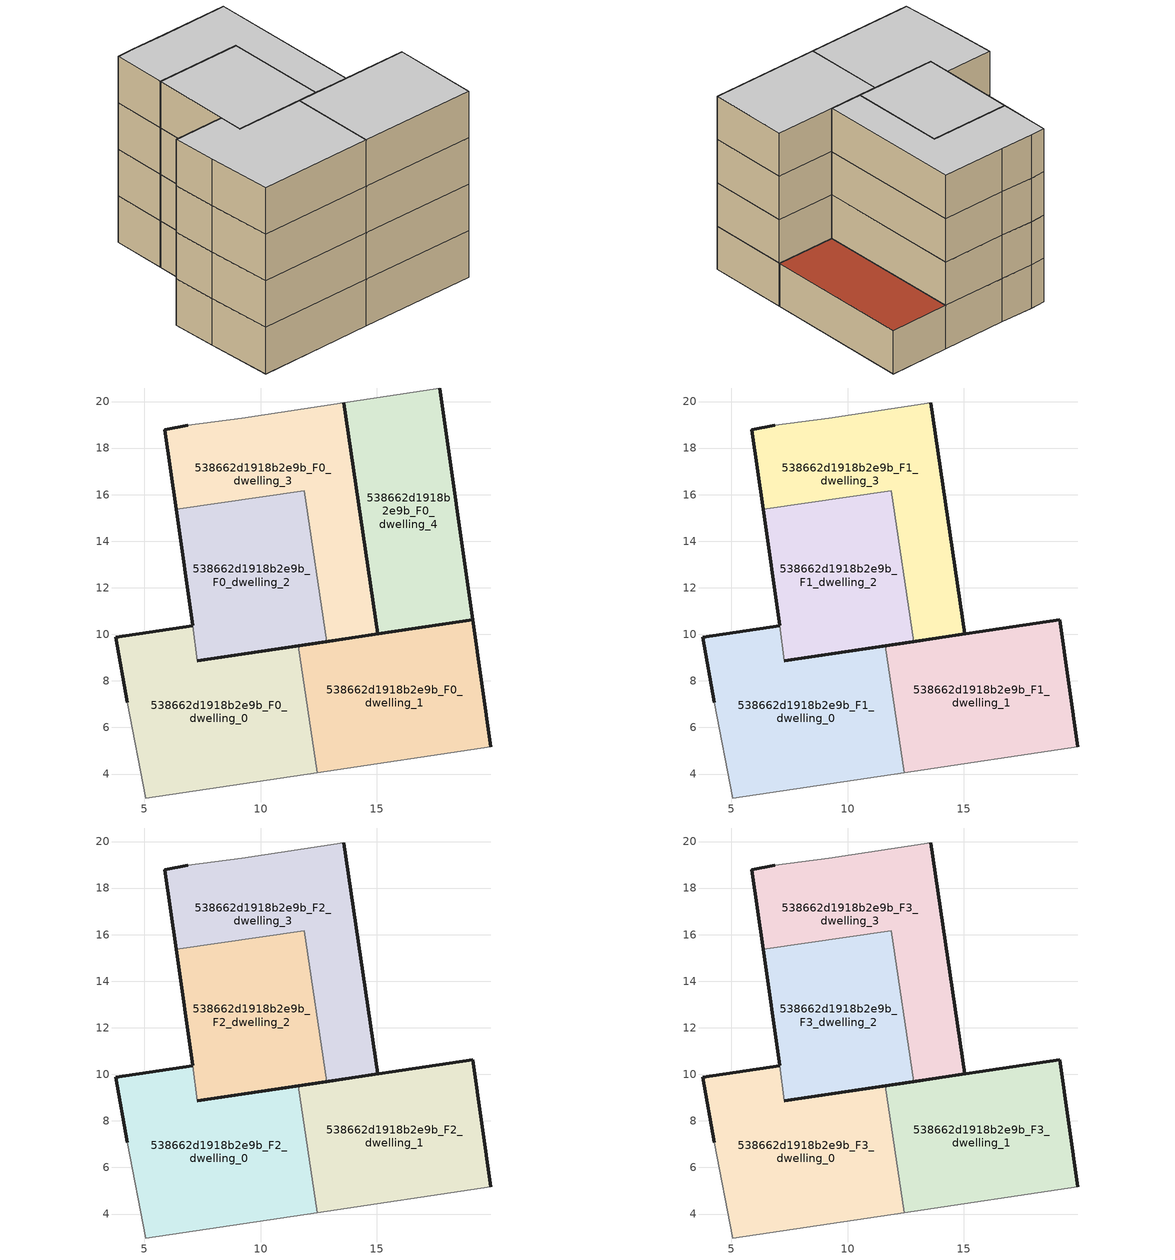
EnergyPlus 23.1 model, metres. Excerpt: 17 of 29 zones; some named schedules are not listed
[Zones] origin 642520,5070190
538662d1918b2e9b_F0_dwelling_0
 floor ground (EU_floor_Construction): 12.43,4.06 11.62,9.51 7.29,8.87 7.08,10.38 3.78,9.88 4.28,7.07 5.08,2.97 z0
 wall outside (EU_wall_Construction): 7.29,8.87 11.62,9.51 / 4.28,7.07 3.78,9.88 7.08,10.38 z0:3
 wall adiabatic (EU_wall_Construction): 12.43,4.06 5.08,2.97 4.28,7.07 z0:3
 wall to 538662d1918b2e9b_F0_dwelling_2 (EU_wall_Construction): 7.08,10.38 7.29,8.87 z0:3
 wall to 538662d1918b2e9b_F0_dwelling_1 (EU_wall_Construction): 11.62,9.51 12.43,4.06 z0:3
538662d1918b2e9b_F0_dwelling_1
 floor ground (EU_floor_Construction): 19.89,5.17 19.11,10.62 11.62,9.51 12.43,4.06 z0
 wall outside (EU_wall_Construction): 11.62,9.51 19.11,10.62 19.89,5.17 z0:3
 wall adiabatic (EU_wall_Construction): 19.89,5.17 12.43,4.06 z0:3
538662d1918b2e9b_F0_dwelling_2
 floor ground (EU_floor_Construction): 12.84,9.69 11.89,16.18 6.39,15.36 7.08,10.38 7.29,8.87 7.3,8.87 z0
 wall outside (EU_wall_Construction): 7.08,10.38 6.39,15.36 / 12.84,9.69 7.3,8.87 7.29,8.87 z0:3
 wall to 538662d1918b2e9b_F0_dwelling_3 (EU_wall_Construction): 6.38,15.36 11.89,16.18 12.84,9.69 z0:3
538662d1918b2e9b_F0_dwelling_3
 floor ground (EU_floor_Construction): 15.04,10.02 13.57,19.95 9.19,19.28 6.88,18.98 5.88,18.78 6.38,15.38 6.39,15.36 11.89,16.18 12.84,9.69 z0
 wall outside (EU_wall_Construction): 6.39,15.36 6.38,15.38 5.88,18.78 6.88,18.98 / 13.57,19.95 15.04,10.02 12.84,9.69 z0:3
 wall adiabatic (EU_wall_Construction): 6.88,18.98 9.19,19.28 13.57,19.95 z0:3
538662d1918b2e9b_F0_dwelling_4
 floor ground (EU_floor_Construction): 19.11,10.62 17.69,20.58 13.57,19.95 15.04,10.02 z0
 wall outside (EU_wall_Construction): 17.69,20.58 19.11,10.62 15.04,10.02 13.57,19.95 z0:3
 wall adiabatic (EU_wall_Construction): 13.57,19.95 17.69,20.58 z0:3
 roof outside (EU_roof_Construction): 17.69,20.58 19.11,10.62 15.04,10.02 13.57,19.95 z3
538662d1918b2e9b_F1_dwelling_0
 floor to 538662d1918b2e9b_F0_dwelling_0 (EU_floor_Construction): 12.43,4.06 11.62,9.51 7.29,8.87 7.08,10.38 3.78,9.88 4.28,7.07 5.08,2.97 z3
 wall outside (EU_wall_Construction): 7.29,8.87 11.62,9.51 / 4.28,7.07 3.78,9.88 7.08,10.38 z3:6
 wall adiabatic (EU_wall_Construction): 12.43,4.06 5.08,2.97 4.28,7.07 z3:6
 wall to 538662d1918b2e9b_F1_dwelling_2 (EU_wall_Construction): 7.08,10.38 7.29,8.87 z3:6
 wall to 538662d1918b2e9b_F1_dwelling_1 (EU_wall_Construction): 11.62,9.51 12.43,4.06 z3:6
538662d1918b2e9b_F1_dwelling_1
 floor to 538662d1918b2e9b_F0_dwelling_1 (EU_floor_Construction): 19.89,5.17 19.11,10.62 11.62,9.51 12.43,4.06 z3
 wall outside (EU_wall_Construction): 11.62,9.51 19.11,10.62 19.89,5.17 z3:6
 wall adiabatic (EU_wall_Construction): 19.89,5.17 12.43,4.06 z3:6
538662d1918b2e9b_F1_dwelling_2
 floor to 538662d1918b2e9b_F0_dwelling_2 (EU_floor_Construction): 12.84,9.69 11.89,16.18 6.38,15.36 7.08,10.38 7.29,8.87 7.3,8.87 z3
 wall outside (EU_wall_Construction): 7.08,10.38 6.39,15.36 / 12.84,9.69 7.3,8.87 7.29,8.87 z3:6
 wall to 538662d1918b2e9b_F1_dwelling_3 (EU_wall_Construction): 6.38,15.36 11.89,16.18 12.84,9.69 z3:6
538662d1918b2e9b_F1_dwelling_3
 floor to 538662d1918b2e9b_F0_dwelling_3 (EU_floor_Construction): 15.04,10.02 13.57,19.95 9.19,19.28 6.88,18.98 5.88,18.78 6.38,15.38 6.38,15.36 11.89,16.18 12.84,9.69 z3
 wall outside (EU_wall_Construction): 6.39,15.36 6.38,15.38 5.88,18.78 6.88,18.98 / 13.57,19.95 15.04,10.02 12.84,9.69 z3:6
 wall adiabatic (EU_wall_Construction): 6.88,18.98 9.19,19.28 13.57,19.95 z3:6
538662d1918b2e9b_F2_dwelling_0
 floor to 538662d1918b2e9b_F1_dwelling_0 (EU_floor_Construction): 12.43,4.06 11.62,9.51 7.29,8.87 7.08,10.38 3.78,9.88 4.28,7.07 5.08,2.97 z6
 wall outside (EU_wall_Construction): 7.29,8.87 11.62,9.51 / 4.28,7.07 3.78,9.88 7.08,10.38 z6:9
 wall adiabatic (EU_wall_Construction): 12.43,4.06 5.08,2.97 4.28,7.07 z6:9
 wall to 538662d1918b2e9b_F2_dwelling_2 (EU_wall_Construction): 7.08,10.38 7.29,8.87 z6:9
 wall to 538662d1918b2e9b_F2_dwelling_1 (EU_wall_Construction): 11.62,9.51 12.43,4.06 z6:9
538662d1918b2e9b_F2_dwelling_1
 floor to 538662d1918b2e9b_F1_dwelling_1 (EU_floor_Construction): 19.89,5.17 19.11,10.62 11.62,9.51 12.43,4.06 z6
 wall outside (EU_wall_Construction): 11.62,9.51 19.11,10.62 19.89,5.17 z6:9
 wall adiabatic (EU_wall_Construction): 19.89,5.17 12.43,4.06 z6:9
538662d1918b2e9b_F2_dwelling_2
 floor to 538662d1918b2e9b_F1_dwelling_2 (EU_floor_Construction): 12.84,9.69 11.89,16.18 6.38,15.36 7.08,10.38 7.29,8.87 7.3,8.87 z6
 wall outside (EU_wall_Construction): 7.08,10.38 6.39,15.36 / 12.84,9.69 7.3,8.87 7.29,8.87 z6:9
 wall to 538662d1918b2e9b_F2_dwelling_3 (EU_wall_Construction): 6.38,15.36 11.89,16.18 12.84,9.69 z6:9
538662d1918b2e9b_F2_dwelling_3
 floor to 538662d1918b2e9b_F1_dwelling_3 (EU_floor_Construction): 15.04,10.02 13.57,19.95 9.19,19.28 6.88,18.98 5.88,18.78 6.38,15.38 6.38,15.36 11.89,16.18 12.84,9.69 z6
 wall outside (EU_wall_Construction): 6.39,15.36 6.38,15.38 5.88,18.78 6.88,18.98 / 13.57,19.95 15.04,10.02 12.84,9.69 z6:9
 wall adiabatic (EU_wall_Construction): 6.88,18.98 9.19,19.28 13.57,19.95 z6:9
538662d1918b2e9b_F3_dwelling_0
 floor to 538662d1918b2e9b_F2_dwelling_0 (EU_floor_Construction): 12.43,4.06 11.62,9.51 7.29,8.87 7.08,10.38 3.78,9.88 4.28,7.07 5.08,2.97 z9
 wall outside (EU_wall_Construction): 7.29,8.87 11.62,9.51 / 4.28,7.07 3.78,9.88 7.08,10.38 z9:12
 wall adiabatic (EU_wall_Construction): 12.43,4.06 5.08,2.97 4.28,7.07 z9:12
 wall to 538662d1918b2e9b_F3_dwelling_2 (EU_wall_Construction): 7.08,10.38 7.29,8.87 z9:12
 wall to 538662d1918b2e9b_F3_dwelling_1 (EU_wall_Construction): 11.62,9.51 12.43,4.06 z9:12
 ceiling to 538662d1918b2e9b_F4_dwelling_0 (EU_floor_Construction): 11.62,9.51 12.43,4.06 5.08,2.97 4.28,7.07 3.78,9.88 7.08,10.38 7.29,8.87 z12
538662d1918b2e9b_F3_dwelling_1
 floor to 538662d1918b2e9b_F2_dwelling_1 (EU_floor_Construction): 19.89,5.17 19.11,10.62 11.62,9.51 12.43,4.06 z9
 wall outside (EU_wall_Construction): 11.62,9.51 19.11,10.62 19.89,5.17 z9:12
 wall adiabatic (EU_wall_Construction): 19.89,5.17 12.43,4.06 z9:12
 ceiling to 538662d1918b2e9b_F4_dwelling_1 (EU_floor_Construction): 19.11,10.62 19.89,5.17 12.43,4.06 11.62,9.51 z12
538662d1918b2e9b_F3_dwelling_2
 floor to 538662d1918b2e9b_F2_dwelling_2 (EU_floor_Construction): 12.84,9.69 11.89,16.18 6.38,15.36 7.08,10.38 7.29,8.87 7.3,8.87 z9
 wall outside (EU_wall_Construction): 7.08,10.38 6.39,15.36 / 12.84,9.69 7.3,8.87 7.29,8.87 z9:12
 wall to 538662d1918b2e9b_F3_dwelling_3 (EU_wall_Construction): 6.38,15.36 11.89,16.18 12.84,9.69 z9:12
 ceiling to 538662d1918b2e9b_F4_dwelling_2 (EU_floor_Construction): 11.89,16.18 12.84,9.69 7.3,8.87 7.29,8.87 7.08,10.38 6.38,15.36 z12
538662d1918b2e9b_F3_dwelling_3
 floor to 538662d1918b2e9b_F2_dwelling_3 (EU_floor_Construction): 15.04,10.02 13.57,19.95 9.19,19.28 6.88,18.98 5.88,18.78 6.38,15.38 6.38,15.36 11.89,16.18 12.84,9.69 z9
 wall outside (EU_wall_Construction): 6.39,15.36 6.38,15.38 5.88,18.78 6.88,18.98 / 13.57,19.95 15.04,10.02 12.84,9.69 z9:12
 wall adiabatic (EU_wall_Construction): 6.88,18.98 9.19,19.28 13.57,19.95 z9:12
 ceiling to 538662d1918b2e9b_F4_dwelling_3 (EU_floor_Construction): 13.57,19.95 15.04,10.02 12.84,9.69 11.89,16.18 6.38,15.36 6.38,15.38 5.88,18.78 6.88,18.98 9.19,19.28 z12
[Building]
EU S2 Campaign: North Axis=0; Terrain=City; Solar Distribution=FullExterior
[Site:Location]
Lyon-Bron: Latitude=45.75; Longitude=5; Time Zone=1; Elevation=198
[SizingPeriod:WeatherFileDays]
AnnualSizingPeriod: Begin Month=1; Begin Day of Month=1; End Month=12; End Day of Month=31; Day of Week for Start Day=Monday; Use Weather File Daylight Saving Period=No; Use Weather File Rain and Snow Indicators=No
[MATERIAL]
EU_InternalMass_Material: Roughness=MediumRough; Thickness=0.1; Conductivity=1; Density=1800; Specific Heat=900; Thermal Absorptance=0.9; Solar Absorptance=0.7; Visible Absorptance=0.7
[MATERIAL:NOMASS] Roughness=MediumRough; Thermal Absorptance=0.9; Solar Absorptance=0.7; Visible Absorptance=0.7
Name | Thermal Resistance
EU_wall_NoMass | 0.776494
EU_roof_NoMass | 0.486893
EU_floor_NoMass | 0.421597
[CONSTRUCTION]
EU_wall_Construction: EU_wall_NoMass
EU_roof_Construction: EU_roof_NoMass
EU_floor_Construction: EU_floor_NoMass
EU_InternalMass_Construction: EU_InternalMass_Material
[ZONE] Type=1; Multiplier=1; Ceiling Height=autocalculate; Floor Area=autocalculate; Part of Total Floor Area=Yes
Name | Volume
538662d1918b2e9b_F0_dwelling_0 | 139.911
538662d1918b2e9b_F1_dwelling_0; 538662d1918b2e9b_F2_dwelling_0; 538662d1918b2e9b_F3_dwelling_0 | 139.909
538662d1918b2e9b_F0_dwelling_1 | 124.866
538662d1918b2e9b_F1_dwelling_1; 538662d1918b2e9b_F2_dwelling_1; 538662d1918b2e9b_F3_dwelling_1 | 124.865
538662d1918b2e9b_F0_dwelling_2 | 109.845
538662d1918b2e9b_F1_dwelling_2; 538662d1918b2e9b_F2_dwelling_2; 538662d1918b2e9b_F3_dwelling_2 | 109.844
538662d1918b2e9b_F0_dwelling_3; 538662d1918b2e9b_F1_dwelling_3; 538662d1918b2e9b_F2_dwelling_3; 538662d1918b2e9b_F3_dwelling_3 | 124.882
538662d1918b2e9b_F0_dwelling_4 | 124.887
[INTERNALMASS] Construction=EU_InternalMass_Construction
Name | Zone or ZoneList | Surface Area
538662d1918b2e9b_F0_dwelling_0_EU_InternalMass | 538662d1918b2e9b_F0_dwelling_0 | 46.6373
538662d1918b2e9b_F0_dwelling_1_EU_InternalMass | 538662d1918b2e9b_F0_dwelling_1 | 41.6218
538662d1918b2e9b_F0_dwelling_2_EU_InternalMass | 538662d1918b2e9b_F0_dwelling_2 | 36.6148
538662d1918b2e9b_F0_dwelling_3_EU_InternalMass | 538662d1918b2e9b_F0_dwelling_3 | 41.6272
538662d1918b2e9b_F0_dwelling_4_EU_InternalMass | 538662d1918b2e9b_F0_dwelling_4 | 41.6276
538662d1918b2e9b_F1_dwelling_0_EU_InternalMass | 538662d1918b2e9b_F1_dwelling_0 | 52.03
538662d1918b2e9b_F1_dwelling_1_EU_InternalMass | 538662d1918b2e9b_F1_dwelling_1 | 52.032
538662d1918b2e9b_F1_dwelling_2_EU_InternalMass | 538662d1918b2e9b_F1_dwelling_2 | 52.0267
538662d1918b2e9b_F1_dwelling_3_EU_InternalMass | 538662d1918b2e9b_F1_dwelling_3 | 52.0352
538662d1918b2e9b_F2_dwelling_0_EU_InternalMass | 538662d1918b2e9b_F2_dwelling_0 | 52.03
538662d1918b2e9b_F2_dwelling_1_EU_InternalMass | 538662d1918b2e9b_F2_dwelling_1 | 52.032
538662d1918b2e9b_F2_dwelling_2_EU_InternalMass | 538662d1918b2e9b_F2_dwelling_2 | 52.0267
538662d1918b2e9b_F2_dwelling_3_EU_InternalMass | 538662d1918b2e9b_F2_dwelling_3 | 52.0352
538662d1918b2e9b_F3_dwelling_0_EU_InternalMass | 538662d1918b2e9b_F3_dwelling_0 | 52.03
538662d1918b2e9b_F3_dwelling_1_EU_InternalMass | 538662d1918b2e9b_F3_dwelling_1 | 52.032
538662d1918b2e9b_F3_dwelling_2_EU_InternalMass | 538662d1918b2e9b_F3_dwelling_2 | 52.0267
538662d1918b2e9b_F3_dwelling_3_EU_InternalMass | 538662d1918b2e9b_F3_dwelling_3 | 52.0352
[OTHEREQUIPMENT] Fuel Type=Electricity; Design Level Calculation Method=Watts/Area; Power per Zone Floor Area=1; Fraction Latent=0; Fraction Radiant=0; Fraction Lost=0; Carbon Dioxide Generation Rate=0; EndUse Subcategory=EU_Step8_InternalGains
Name | Zone or ZoneList or Space or SpaceList | Schedule
EU_Step8_InternalGain_538662d1918b2e9b_F0_dwelling_0_f000 | 538662d1918b2e9b_F0_dwelling_0 | EU_Step8_GainSchedule_538662d1918b2e9b_F0_dwelling_0_f000
EU_Step8_InternalGain_538662d1918b2e9b_F0_dwelling_1_f000 | 538662d1918b2e9b_F0_dwelling_1 | EU_Step8_GainSchedule_538662d1918b2e9b_F0_dwelling_1_f000
EU_Step8_InternalGain_538662d1918b2e9b_F0_dwelling_2_f000 | 538662d1918b2e9b_F0_dwelling_2 | EU_Step8_GainSchedule_538662d1918b2e9b_F0_dwelling_2_f000
EU_Step8_InternalGain_538662d1918b2e9b_F0_dwelling_3_f000 | 538662d1918b2e9b_F0_dwelling_3 | EU_Step8_GainSchedule_538662d1918b2e9b_F0_dwelling_3_f000
EU_Step8_InternalGain_538662d1918b2e9b_F0_dwelling_4_f000 | 538662d1918b2e9b_F0_dwelling_4 | EU_Step8_GainSchedule_538662d1918b2e9b_F0_dwelling_4_f000
EU_Step8_InternalGain_538662d1918b2e9b_F1_dwelling_0_f000 | 538662d1918b2e9b_F1_dwelling_0 | EU_Step8_GainSchedule_538662d1918b2e9b_F1_dwelling_0_f000
EU_Step8_InternalGain_538662d1918b2e9b_F1_dwelling_1_f000 | 538662d1918b2e9b_F1_dwelling_1 | EU_Step8_GainSchedule_538662d1918b2e9b_F1_dwelling_1_f000
EU_Step8_InternalGain_538662d1918b2e9b_F1_dwelling_2_f000 | 538662d1918b2e9b_F1_dwelling_2 | EU_Step8_GainSchedule_538662d1918b2e9b_F1_dwelling_2_f000
EU_Step8_InternalGain_538662d1918b2e9b_F1_dwelling_3_f000 | 538662d1918b2e9b_F1_dwelling_3 | EU_Step8_GainSchedule_538662d1918b2e9b_F1_dwelling_3_f000
EU_Step8_InternalGain_538662d1918b2e9b_F2_dwelling_0_f000 | 538662d1918b2e9b_F2_dwelling_0 | EU_Step8_GainSchedule_538662d1918b2e9b_F2_dwelling_0_f000
EU_Step8_InternalGain_538662d1918b2e9b_F2_dwelling_1_f000 | 538662d1918b2e9b_F2_dwelling_1 | EU_Step8_GainSchedule_538662d1918b2e9b_F2_dwelling_1_f000
EU_Step8_InternalGain_538662d1918b2e9b_F2_dwelling_2_f000 | 538662d1918b2e9b_F2_dwelling_2 | EU_Step8_GainSchedule_538662d1918b2e9b_F2_dwelling_2_f000
EU_Step8_InternalGain_538662d1918b2e9b_F2_dwelling_3_f000 | 538662d1918b2e9b_F2_dwelling_3 | EU_Step8_GainSchedule_538662d1918b2e9b_F2_dwelling_3_f000
EU_Step8_InternalGain_538662d1918b2e9b_F3_dwelling_0_f000 | 538662d1918b2e9b_F3_dwelling_0 | EU_Step8_GainSchedule_538662d1918b2e9b_F3_dwelling_0_f000
EU_Step8_InternalGain_538662d1918b2e9b_F3_dwelling_1_f000 | 538662d1918b2e9b_F3_dwelling_1 | EU_Step8_GainSchedule_538662d1918b2e9b_F3_dwelling_1_f000
EU_Step8_InternalGain_538662d1918b2e9b_F3_dwelling_2_f000 | 538662d1918b2e9b_F3_dwelling_2 | EU_Step8_GainSchedule_538662d1918b2e9b_F3_dwelling_2_f000
EU_Step8_InternalGain_538662d1918b2e9b_F3_dwelling_3_f000 | 538662d1918b2e9b_F3_dwelling_3 | EU_Step8_GainSchedule_538662d1918b2e9b_F3_dwelling_3_f000
[ZONEVENTILATION:DESIGNFLOWRATE] Schedule=EU_AlwaysOn; Design Flow Rate Calculation Method=AirChanges/Hour; Air Changes per Hour=0.693814; Ventilation Type=Natural; Fan Pressure Rise=0; Fan Total Efficiency=1; Constant Term Coefficient=1; Temperature Term Coefficient=0; Velocity Term Coefficient=0; Velocity Squared Term Coefficient=0; Minimum Indoor Temperature=-100; Maximum Indoor Temperature=100; Delta Temperature=-100; Minimum Outdoor Temperature=-100; Maximum Outdoor Temperature=100; Maximum Wind Speed=40
Name | Zone or ZoneList or Space or SpaceList
EU_ConstantAir_538662d1918b2e9b_F0_dwelling_0 | 538662d1918b2e9b_F0_dwelling_0
EU_ConstantAir_538662d1918b2e9b_F0_dwelling_1 | 538662d1918b2e9b_F0_dwelling_1
EU_ConstantAir_538662d1918b2e9b_F0_dwelling_2 | 538662d1918b2e9b_F0_dwelling_2
EU_ConstantAir_538662d1918b2e9b_F0_dwelling_3 | 538662d1918b2e9b_F0_dwelling_3
EU_ConstantAir_538662d1918b2e9b_F0_dwelling_4 | 538662d1918b2e9b_F0_dwelling_4
EU_ConstantAir_538662d1918b2e9b_F1_dwelling_0 | 538662d1918b2e9b_F1_dwelling_0
EU_ConstantAir_538662d1918b2e9b_F1_dwelling_1 | 538662d1918b2e9b_F1_dwelling_1
EU_ConstantAir_538662d1918b2e9b_F1_dwelling_2 | 538662d1918b2e9b_F1_dwelling_2
EU_ConstantAir_538662d1918b2e9b_F1_dwelling_3 | 538662d1918b2e9b_F1_dwelling_3
EU_ConstantAir_538662d1918b2e9b_F2_dwelling_0 | 538662d1918b2e9b_F2_dwelling_0
EU_ConstantAir_538662d1918b2e9b_F2_dwelling_1 | 538662d1918b2e9b_F2_dwelling_1
EU_ConstantAir_538662d1918b2e9b_F2_dwelling_2 | 538662d1918b2e9b_F2_dwelling_2
EU_ConstantAir_538662d1918b2e9b_F2_dwelling_3 | 538662d1918b2e9b_F2_dwelling_3
EU_ConstantAir_538662d1918b2e9b_F3_dwelling_0 | 538662d1918b2e9b_F3_dwelling_0
EU_ConstantAir_538662d1918b2e9b_F3_dwelling_1 | 538662d1918b2e9b_F3_dwelling_1
EU_ConstantAir_538662d1918b2e9b_F3_dwelling_2 | 538662d1918b2e9b_F3_dwelling_2
EU_ConstantAir_538662d1918b2e9b_F3_dwelling_3 | 538662d1918b2e9b_F3_dwelling_3
[HVACTEMPLATE:THERMOSTAT] Constant Heating Setpoint=20; Constant Cooling Setpoint=50
EU_HeatOnly_538662d1918b2e9b_F0_dwelling_0; EU_HeatOnly_538662d1918b2e9b_F0_dwelling_1; EU_HeatOnly_538662d1918b2e9b_F0_dwelling_2; EU_HeatOnly_538662d1918b2e9b_F0_dwelling_3; EU_HeatOnly_538662d1918b2e9b_F0_dwelling_4; EU_HeatOnly_538662d1918b2e9b_F1_dwelling_0; EU_HeatOnly_538662d1918b2e9b_F1_dwelling_1; EU_HeatOnly_538662d1918b2e9b_F1_dwelling_2; EU_HeatOnly_538662d1918b2e9b_F1_dwelling_3; EU_HeatOnly_538662d1918b2e9b_F2_dwelling_0; EU_HeatOnly_538662d1918b2e9b_F2_dwelling_1; EU_HeatOnly_538662d1918b2e9b_F2_dwelling_2; EU_HeatOnly_538662d1918b2e9b_F2_dwelling_3; EU_HeatOnly_538662d1918b2e9b_F3_dwelling_0; EU_HeatOnly_538662d1918b2e9b_F3_dwelling_1; EU_HeatOnly_538662d1918b2e9b_F3_dwelling_2; EU_HeatOnly_538662d1918b2e9b_F3_dwelling_3; EU_HeatOnly_538662d1918b2e9b_F4_dwelling_0; EU_HeatOnly_538662d1918b2e9b_F4_dwelling_1; EU_HeatOnly_538662d1918b2e9b_F4_dwelling_2; EU_HeatOnly_538662d1918b2e9b_F4_dwelling_3; EU_HeatOnly_538662d1918b2e9b_F5_dwelling_0; EU_HeatOnly_538662d1918b2e9b_F5_dwelling_1; EU_HeatOnly_538662d1918b2e9b_F5_dwelling_2; EU_HeatOnly_538662d1918b2e9b_F5_dwelling_3; EU_HeatOnly_538662d1918b2e9b_F6_dwelling_0; EU_HeatOnly_538662d1918b2e9b_F6_dwelling_1; EU_HeatOnly_538662d1918b2e9b_F6_dwelling_2; EU_HeatOnly_538662d1918b2e9b_F6_dwelling_3
